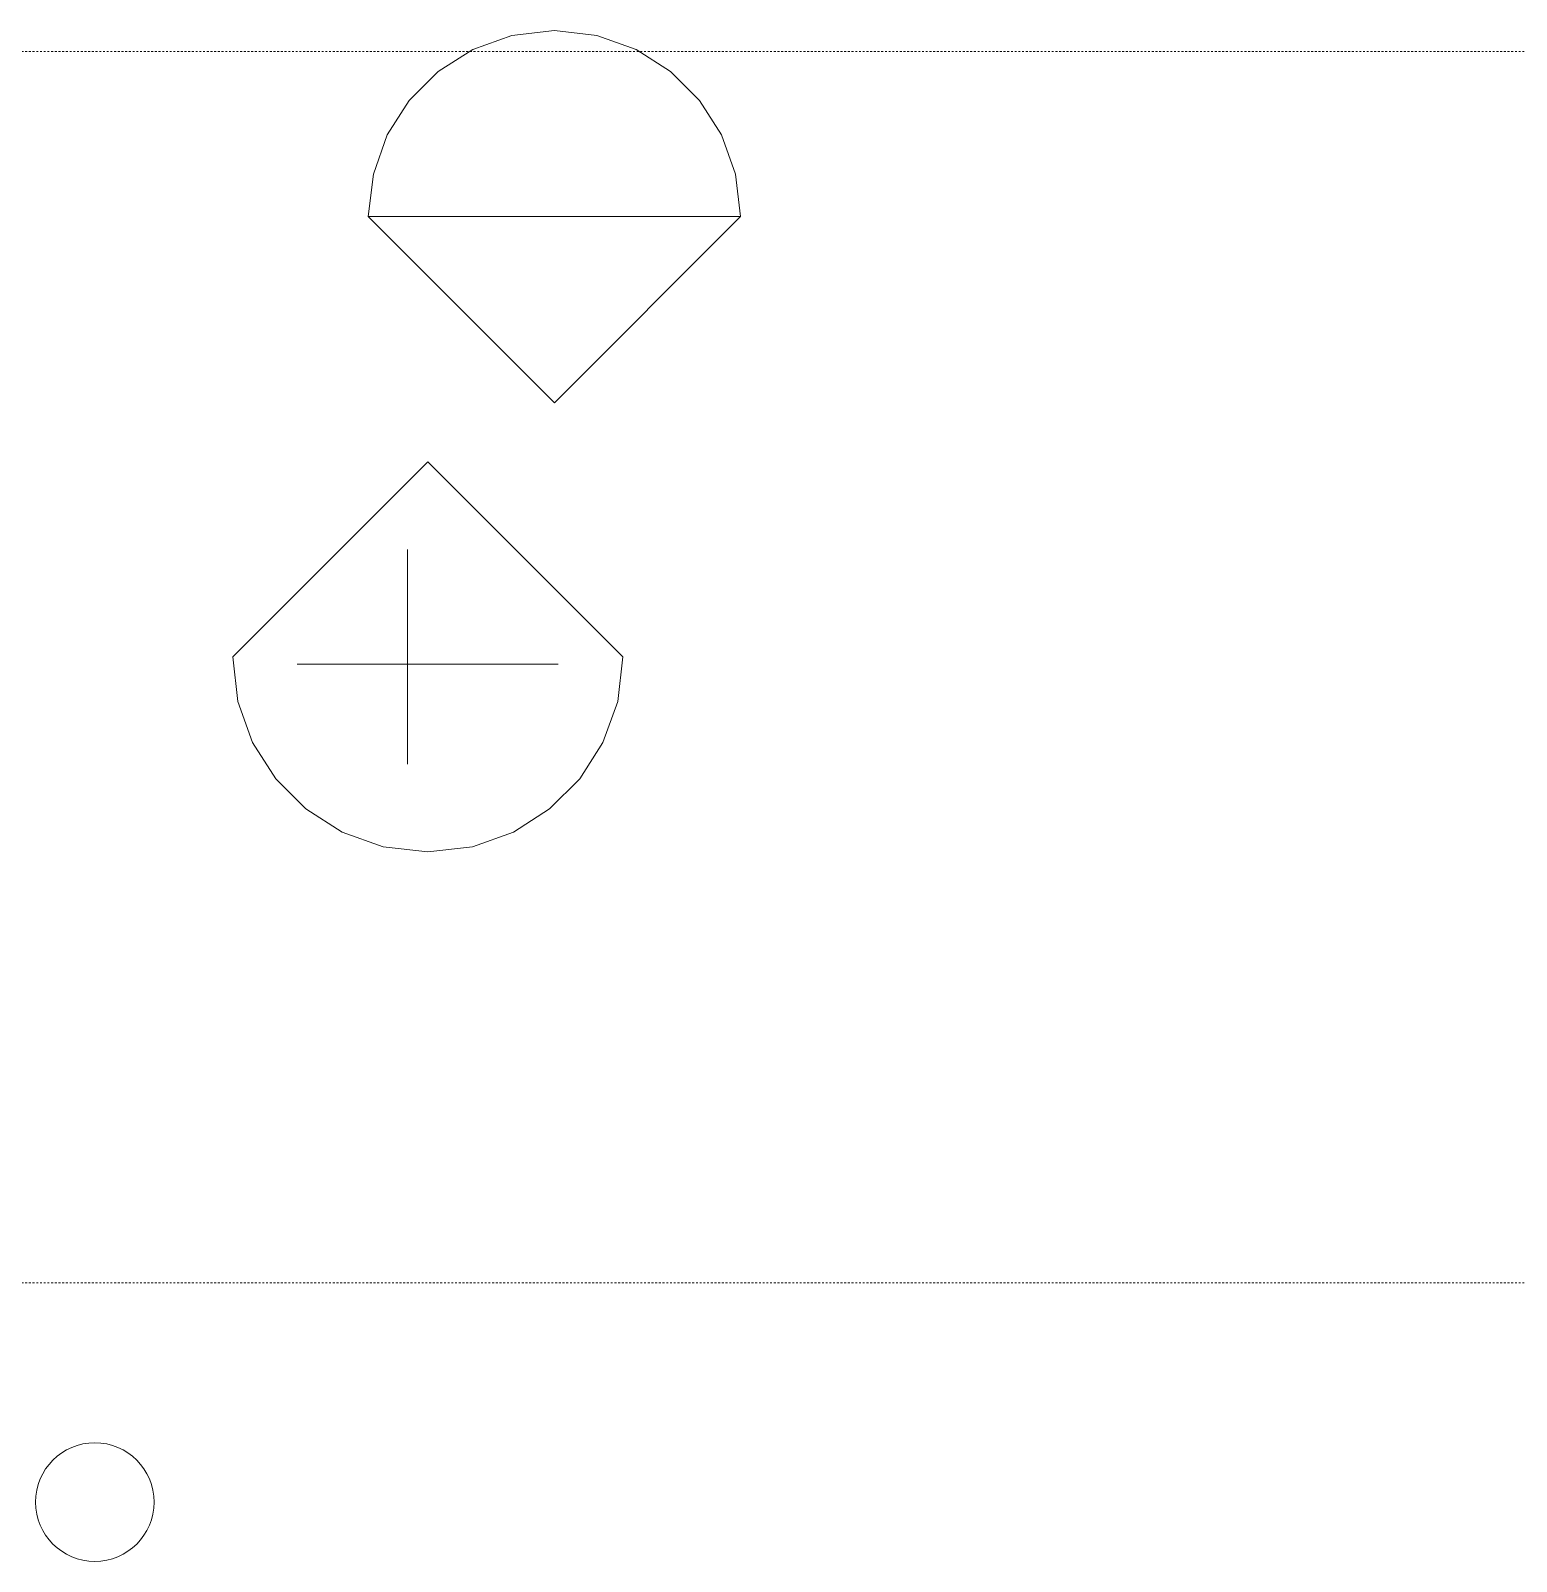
# Model space of a CAD drawing. Header units: inches. Extents: x -4010 to -1814, y 9846 to 12241.
# Drawn here: x -2265.7 to -2165.4, y 11051.6 to 11154.8 of the extents above; entities that cross this region are included whole.
import ezdxf

# ---------------------------------------------------------------- set-up
doc = ezdxf.new("R2010")
doc.units = ezdxf.units.IN
doc.header["$MEASUREMENT"] = 0
doc.linetypes.add('Aligning Line 1_8_', pattern=[0.25, 0.125, -0.125])
for name, color, linetype, lineweight in [('0-1', 7, 'Continuous', 5), ('0-2', 7, 'Continuous', 9), ('A-DETL-GENF-1', 253, 'Continuous', 9), ('A-DETL-GENF-2', 254, 'Continuous', 9), ('E-LITE-EQPM-1', 7, 'Continuous', 9), ('G-ANNO-SYMB-1', 147, 'Aligning Line 1_8_', 9)]:
    doc.layers.add(name, color=color, linetype=linetype, lineweight=lineweight)

# ---------------------------------------------------------------- blocks, each defined once
blk = doc.blocks.new('florence 23626 - florence 23626-2121488-UNIT PLANS - 1ST FLOOR')
at = {"layer": 'A-DETL-GENF-1'}
for p, q in [((-13.15, 0), (0, 13.15)), ((13.15, 0), (0, 13.15)), ((-1.36, 7.17), (-1.36, 7.24)), ((-1.36, 7.24), (-1.36, 2.12)), ((-1.36, 4.58), (-1.36, 7.17)), ((-1.36, 6.99), (-1.36, 7.07)), ((-1.36, 7.07), (-1.36, 7.03)), ((-1.36, 7.03), (-1.36, 6.85)), ((-1.36, 6.52), (-1.36, 6.99)), ((-1.36, 6.85), (-1.36, 5.56)), ((-1.36, 5.62), (-1.36, 6.78)), ((-1.36, 6.78), (-1.36, 3.16)), ((-1.36, 6.17), (-1.36, 6.52)), ((-1.36, 5.77), (-1.36, 6.17)), ((-1.36, 5.76), (-1.36, 5.93)), ((-1.36, 5.93), (-1.36, 5.85)), ((-1.36, 5.85), (-1.36, 5.52)), ((-1.36, 5.46), (-1.36, 5.77)), ((-1.36, 5.41), (-1.36, 5.76)), ((-1.36, 5.08), (-1.36, 5.62)), ((-1.36, 5.56), (-1.36, 5.08)), ((-1.36, 5.52), (-1.36, 5.46)), ((-1.36, 4.95), (-1.36, 5.41)), ((-1.36, 4.46), (-1.36, 4.95)), ((-1.36, 4.03), (-1.36, 4.58)), ((-1.36, 4.01), (-1.36, 4.46)), ((-1.36, 3.61), (-1.36, 4.03)), ((-1.36, 3.69), (-1.36, 4.01)), ((-1.36, 3.16), (-1.36, 3.69)), ((-1.36, 3.06), (-1.36, 3.61)), ((-1.36, 0.94), (-1.36, 3.16)), ((-1.36, 3.16), (-1.36, 3.06)), ((-1.36, 2.65), (-1.36, 2.89)), ((-1.36, 2.89), (-1.36, 2.64)), ((-1.36, 2.02), (-1.36, 2.65)), ((-1.36, 2.64), (-1.36, 2.47)), ((-1.36, 1.83), (-1.36, 2.48)), ((-1.36, 2.48), (-1.36, 2.37)), ((-1.36, 2.47), (-1.36, 2.2)), ((-1.36, 2.37), (-1.36, 1.54)), ((-1.36, 2.2), (-1.36, 1.32)), ((-1.36, 2.12), (-1.36, 1.41)), ((-1.36, 0.86), (-1.36, 2.02)), ((-1.36, 0.09), (-1.36, 1.83)), ((-1.36, 1.54), (-1.36, 1.26)), ((-1.36, 1.41), (-1.36, 1.15)), ((-1.36, 1.32), (-1.36, 0.65)), ((-1.36, 0.27), (-1.36, 1.26)), ((-1.36, 1.15), (-1.36, 1.08)), ((-1.36, 1.08), (-1.36, 1.04)), ((-1.36, 1.04), (-1.36, 0.91)), ((-13.15, 0), (-12.81, -3.01)), ((-1.36, 0.65), (-1.36, 0.94)), ((-1.36, -5.26), (-1.36, 0.91)), ((-1.36, -1), (-1.36, 0.86)), ((-1.36, 0.65), (-1.36, 0.65)), ((-1.36, 0.27), (-1.36, -1.97)), ((-1.36, -0.05), (-1.36, 0.09)), ((12.81, -3.01), (13.15, 0)), ((-8.44, -0.5), (-8.8, -0.5)), ((-8.8, -0.5), (-7.16, -0.5)), ((-8.48, -0.5), (-8.53, -0.5)), ((-8.53, -0.5), (-8.02, -0.5)), ((-8.39, -0.5), (-8.48, -0.5)), ((-8.34, -0.5), (-8.44, -0.5)), ((-8.27, -0.5), (-8.39, -0.5)), ((-7.78, -0.5), (-8.34, -0.5)), ((-8.12, -0.5), (-8.27, -0.5)), ((-7.94, -0.5), (-8.12, -0.5)), ((-8.02, -0.5), (-7.11, -0.5)), ((-7.71, -0.5), (-7.94, -0.5)), ((-6.67, -0.5), (-7.78, -0.5)), ((-7.46, -0.5), (-7.71, -0.5)), ((-7.16, -0.5), (-7.46, -0.5)), ((-7.11, -0.5), (-5.73, -0.5)), ((-3.98, -0.5), (-6.67, -0.5)), ((-5.73, -0.5), (-6, -0.5)), ((-6, -0.5), (-5.62, -0.5)), ((-5.61, -0.5), (-5.8, -0.5)), ((-5.8, -0.5), (-5.68, -0.5)), ((-5.68, -0.5), (-4.13, -0.5)), ((-5.62, -0.5), (-4.82, -0.5)), ((-5.61, -0.5), (-1.88, -0.5)), ((-4.82, -0.5), (-3.52, -0.5)), ((-4.13, -0.5), (-3.98, -0.5)), ((-3.52, -0.5), (-1.6, -0.5)), ((-0.31, -0.5), (-2.03, -0.5)), ((-2.03, -0.5), (-1.88, -0.5)), ((-1.6, -0.5), (0.46, -0.5)), ((-1.36, -0.29), (-1.36, -0.05)), ((-1.36, -0.68), (-1.36, -0.29)), ((-1.36, -1.61), (-1.36, -0.68)), ((-1.36, -2.83), (-1.36, -1)), ((4.5, -0.5), (-0.65, -0.5)), ((-0.65, -0.5), (-0.31, -0.5)), ((0.46, -0.5), (1.71, -0.5)), ((3.89, -0.5), (1.65, -0.5)), ((1.65, -0.5), (1.79, -0.5)), ((1.71, -0.5), (2.34, -0.5)), ((1.79, -0.5), (2.12, -0.5)), ((2.12, -0.5), (4.16, -0.5)), ((2.34, -0.5), (2.49, -0.5)), ((2.49, -0.5), (4.49, -0.5)), ((4.94, -0.5), (3.89, -0.5)), ((4.3, -0.5), (3.9, -0.5)), ((3.9, -0.5), (3.99, -0.5)), ((3.99, -0.5), (4.55, -0.5)), ((4.16, -0.5), (4.5, -0.5)), ((4.3, -0.5), (4.53, -0.5)), ((4.49, -0.5), (6.04, -0.5)), ((4.96, -0.5), (4.53, -0.5)), ((4.55, -0.5), (4.86, -0.5)), ((4.99, -0.5), (4.75, -0.5)), ((4.75, -0.5), (5.07, -0.5)), ((4.86, -0.5), (4.96, -0.5)), ((5.07, -0.5), (4.94, -0.5)), ((5.96, -0.5), (4.99, -0.5)), ((8.63, -0.5), (5.5, -0.5)), ((5.5, -0.5), (6.3, -0.5)), ((6.38, -0.5), (5.96, -0.5)), ((6.04, -0.5), (7.98, -0.5)), ((6.3, -0.5), (6.54, -0.5)), ((6.54, -0.5), (6.38, -0.5)), ((7.98, -0.5), (8.8, -0.5)), ((8.8, -0.5), (8.63, -0.5)), ((-1.36, -1.97), (-1.36, -1.61)), ((-12.81, -3.01), (-11.82, -5.78)), ((-1.36, -3.98), (-1.36, -2.83)), ((11.82, -5.78), (12.81, -3.01)), ((-1.36, -4.6), (-1.36, -3.98)), ((-1.36, -5.17), (-1.36, -4.15)), ((-1.36, -4.15), (-1.36, -5.26)), ((-1.36, -4.97), (-1.36, -4.6)), ((-1.36, -5.26), (-1.36, -4.67)), ((-1.36, -4.67), (-1.36, -4.69)), ((-1.36, -4.69), (-1.36, -4.99)), ((-1.36, -6.03), (-1.36, -4.97)), ((-1.36, -4.99), (-1.36, -6.59)), ((-11.82, -5.78), (-10.26, -8.22)), ((-1.36, -5.26), (-1.36, -5.17)), ((-1.36, -6.7), (-1.36, -6.03)), ((10.26, -8.22), (11.82, -5.78)), ((-1.36, -6.59), (-1.36, -7.02)), ((-1.36, -7.24), (-1.36, -6.7)), ((-1.36, -7.02), (-1.36, -7.24)), ((-10.26, -8.22), (-8.22, -10.26)), ((8.22, -10.26), (10.26, -8.22)), ((-8.22, -10.26), (-5.78, -11.82)), ((5.78, -11.82), (8.22, -10.26)), ((-5.78, -11.82), (-3.01, -12.81)), ((3.01, -12.81), (5.78, -11.82)), ((-3.01, -12.81), (0, -13.15)), ((0, -13.15), (3.01, -12.81))]:
    blk.add_line(p, q, dxfattribs=at)
blk = doc.blocks.new('lisa 12 res 26737 - lisa 12 res 26737-2121474-UNIT PLANS - 1ST FLOOR')
at = {"layer": 'A-DETL-GENF-1'}
for p, q in [((-12.55, 0), (0, 12.55)), ((12.55, 0), (0, 12.55)), ((-12.49, 0), (-12.52, 0)), ((-12.52, 0), (-11.58, 0)), ((-11.96, 0), (-12.49, 0)), ((-11.65, 0), (-11.96, 0)), ((-11.24, 0), (-11.65, 0)), ((-11.58, 0), (-10.9, 0)), ((-8.79, 0), (-11.24, 0)), ((-10.96, 0), (-10, 0)), ((-10.9, 0), (-10.17, 0)), ((-10.17, 0), (-9.7, 0)), ((-10, 0), (-8.79, 0)), ((-9.7, 0), (-6.86, 0)), ((-9.37, 0), (-9.41, 0)), ((-9.41, 0), (-9.4, 0)), ((-9.4, 0), (-9.34, 0)), ((-9.29, 0), (-9.37, 0)), ((-9.34, 0), (-9.2, 0)), ((-9.29, 0), (-9.2, 0)), ((-9.2, 0), (-8.99, 0)), ((-9.07, 0), (-9.2, 0)), ((-8.95, 0), (-9.07, 0)), ((-9.01, 0), (-9.04, 0)), ((-9.04, 0), (-8.84, 0)), ((-9.01, 0), (-7.97, 0)), ((-8.99, 0), (-8.87, 0)), ((-8.86, 0), (-8.95, 0)), ((-8.87, 0), (-8.81, 0)), ((-8.81, 0), (-8.86, 0)), ((-8.84, 0), (-8.33, 0)), ((-8.33, 0), (-8.25, 0)), ((-8.25, 0), (-8.05, 0)), ((-8.05, 0), (-7.76, 0)), ((-6.74, 0), (-7.97, 0)), ((-7.76, 0), (-7.44, 0)), ((-7.44, 0), (-7.13, 0)), ((-7.13, 0), (-6.88, 0)), ((-6.88, 0), (-6.74, 0)), ((-6.86, 0), (-6.43, 0)), ((-6.43, 0), (-6.32, 0)), ((-6.32, 0), (-6.23, 0)), ((-6.19, 0), (-6.28, 0)), ((-6.28, 0), (-6.1, 0)), ((-6.23, 0), (-6.17, 0)), ((-6.17, 0), (-6.19, 0)), ((-6.1, 0), (-4.77, 0)), ((-4.77, 0), (-3.75, 0)), ((-3.75, 0), (-2.56, 0)), ((-2.56, 0), (-1.26, 0)), ((-1.26, 0), (0.1, 0)), ((-0.8, 0), (-0.91, 0)), ((-0.91, 0), (-0.76, 0)), ((-0.54, 0), (-0.8, 0)), ((-0.76, 0), (0.79, 0)), ((-0.36, 0), (-0.54, 0)), ((-0.22, 0), (-0.36, 0)), ((0.4, 0), (-0.22, 0)), ((2.69, 0), (-0.13, 0)), ((0.1, 0), (1.14, 0)), ((0.59, 0), (0.4, 0)), ((0.71, 0), (0.59, 0)), ((0.77, 0), (0.71, 0)), ((0.8, 0), (0.77, 0)), ((0.79, 0), (1, 0)), ((0.82, 0), (0.8, 0)), ((0.85, 0), (0.82, 0)), ((0.91, 0), (0.85, 0)), ((1.31, 0), (0.91, 0)), ((1, 0), (1.49, 0)), ((1.14, 0), (1.86, 0)), ((2.22, 0), (1.31, 0)), ((1.49, 0), (1.86, 0)), ((1.86, 0), (2.29, 0)), ((1.86, 0), (2.55, 0)), ((2.43, 0), (2.22, 0)), ((2.29, 0), (2.47, 0)), ((2.47, 0), (2.43, 0)), ((2.55, 0), (3.7, 0)), ((3.04, 0), (2.69, 0)), ((3.88, 0), (3.04, 0)), ((3.7, 0), (10.08, 0)), ((10.76, 0), (3.88, 0)), ((10.08, 0), (12.34, 0)), ((11.05, 0), (10.76, 0)), ((11.97, 0), (11.05, 0)), ((12.52, 0), (11.97, 0)), ((12.21, -2.87), (12.55, 0)), ((12.34, 0), (12.48, 0)), ((12.48, 0), (12.51, 0)), ((12.51, 0), (12.52, 0)), ((-12.55, 0), (-12.21, -2.87)), ((-10.7, 0), (-10.96, 0)), ((-10.19, 0), (-10.7, 0)), ((-9.52, 0), (-10.19, 0)), ((-6.75, 0), (-9.52, 0)), ((-7.74, 0), (-7.69, 0)), ((-7.74, 0), (-7.22, 0)), ((-7.69, 0), (-5.27, 0)), ((2.22, 0), (-7.22, 0)), ((-5.27, 0), (-6.75, 0)), ((-2.65, 0), (-2.6, 0)), ((-2.64, 0), (-2.54, 0)), ((-2.6, 0), (-2.41, 0)), ((-2.47, 0), (-2.54, 0)), ((-2.39, 0), (-2.47, 0)), ((-2.41, 0), (-2.31, 0)), ((-2.3, 0), (-2.39, 0)), ((-2.31, 0), (-2.23, 0)), ((-2.19, 0), (-2.3, 0)), ((-2.23, 0), (-2.19, 0)), ((-0.13, 0), (0, 0)), ((0, 0), (0.32, 0)), ((0.32, 0), (0.75, 0)), ((0.75, 0), (1.68, 0)), ((1.68, 0), (2.03, 0)), ((2.03, 0), (2.22, 0)), ((-12.21, -2.87), (-11.27, -5.51)), ((11.27, -5.51), (12.21, -2.87)), ((-11.27, -5.51), (-9.79, -7.84)), ((9.79, -7.84), (11.27, -5.51)), ((-9.79, -7.84), (-7.84, -9.79)), ((7.84, -9.79), (9.79, -7.84)), ((-7.84, -9.79), (-5.51, -11.27)), ((5.51, -11.27), (7.84, -9.79)), ((-5.51, -11.27), (-2.87, -12.21)), ((2.87, -12.21), (5.51, -11.27)), ((-2.87, -12.21), (0, -12.55)), ((0, -12.55), (2.87, -12.21))]:
    blk.add_line(p, q, dxfattribs=at)
at = {"layer": 'A-DETL-GENF-2'}
for p, q in [((-2.64, 0), (-2.65, 0)), ((-2.19, 0), (-2.19, 0))]:
    blk.add_line(p, q, dxfattribs=at)
blk = doc.blocks.new('Pathway_Cooper_McGraw-Edison _BSC-BRC_Round - Pathway_Cooper_McGraw-Edison _BSC-BRC_Round-2028611-UNIT PLANS - 1ST FLOOR')
at = {"layer": 'E-LITE-EQPM-1'}
for start, end in [(360, 180), (180, 360)]:
    blk.add_arc((0, 0), 4, start, end, dxfattribs=at)
blk = doc.blocks.new('CTR - 1st Phase - Shell_rvt-1-UNIT PLANS - 1ST FLOOR')
at = {"layer": '0-2', "rotation": 180}
blk.add_blockref('lisa 12 res 26737 - lisa 12 res 26737-2121474-UNIT PLANS - 1ST FLOOR', (-2230.32, 11142.29), dxfattribs=at)
at = {"layer": '0-2'}
for name, p in [('florence 23626 - florence 23626-2121488-UNIT PLANS - 1ST FLOOR', (-2238.86, 11112.6)), ('Pathway_Cooper_McGraw-Edison _BSC-BRC_Round - Pathway_Cooper_McGraw-Edison _BSC-BRC_Round-2028611-UNIT PLANS - 1ST FLOOR', (-2261.32, 11055.59))]:
    blk.add_blockref(name, p, dxfattribs=at)
blk = doc.blocks.new('CTR - 1st Phase - Common Walls_rvt-1-UNIT PLANS - 1ST FLOOR')
at = {"layer": 'G-ANNO-SYMB-1'}
for p, q in [((-1871.64, 11153.43), (-4009.55, 11153.43)), ((-1871.64, 11070.38), (-4009.55, 11070.38))]:
    blk.add_line(p, q, dxfattribs=at)

msp = doc.modelspace()

# ---------------------------------------------------------------- block references
at = {"layer": '0-1'}
msp.add_blockref('CTR - 1st Phase - Shell_rvt-1-UNIT PLANS - 1ST FLOOR', (0, 0), dxfattribs=at)

# ---------------------------------------------------------------- next in the draw order: block references
msp.add_blockref('CTR - 1st Phase - Common Walls_rvt-1-UNIT PLANS - 1ST FLOOR', (0, 0), dxfattribs=at)

doc.saveas('drawing.dxf')
